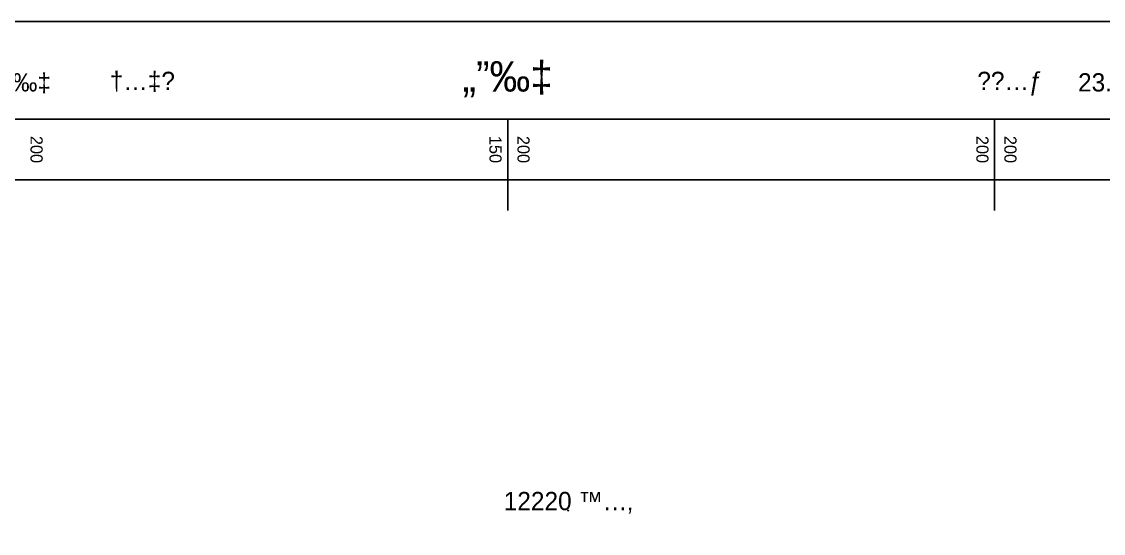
# Model space of a CAD drawing. Header units: millimetres. Extents: x 199469 to 200356, y 746544 to 746866.
# Drawn here: x 200100.1 to 200211.2, y 746813.7 to 746866.2 of the extents above; entities that cross this region are included whole.
import ezdxf
from ezdxf.enums import TextEntityAlignment as Align

# ---------------------------------------------------------------- set-up
doc = ezdxf.new("R2010")
doc.units = ezdxf.units.MM
doc.header["$LTSCALE"] = 3
for name, color, linetype in [('1202', 7, 'Continuous'), ('C1646', 7, 'Continuous'), ('C1656', 7, 'Continuous'), ('C1680', 7, 'Continuous')]:
    doc.layers.add(name, color=color, linetype=linetype)
doc.styles.add('HEBTXT2', font='HEBTXT')
doc.styles.add('TAZAR_HEBTXT', font='HEBTXT')
doc.styles.add('TRHEBTXT', font='hebtxt.shx')

# ---------------------------------------------------------------- blocks, each defined once
blk = doc.blocks.new('GUSHHORZ')
blk.add_lwpolyline([(-10, 490), (-9.999999999999998, 506), (650, 506), (650, 490)])
for points in [[(-10, -10), (650, -10), (650, 490), (-10, 490)], [(0, 0), (640, 0), (640, 480), (0, 480)]]:
    blk.add_lwpolyline(points, close=True)
blk = doc.blocks.new('C1646')
at = {"layer": '1202', "style": 'TAZAR_HEBTXT'}
for s, p in [('†…‡\x8e', (-65.37539872421439, 14.77006890187272)), ('\x8d\x90…ƒ', (77.15925751602697, 14.77006890187272))]:
    blk.add_text(s, height=3, dxfattribs=at).set_placement(p)
for tag, height, p in [('SETTLEMENT', 5, (0, 13)), ('COUNTY', 3, (-136.3480719911954, 13.62786593289957)), ('REGION', 3, (-79.5006431283366, 13.62786593289957)), ('GUSH_AREA', 3, (99.84717327646774, 13.62786593289957))]:
    blk.add_attdef(tag, text='', height=height, dxfattribs=at).set_placement(p, align=Align.BOTTOM_CENTER)
blk = doc.blocks.new('C1656')
at = {"color": 255}
blk.add_circle((0, 0), 0.05, dxfattribs=at)
at = {"style": 'HEBTXT2'}
blk.add_attdef('TEXT', text='', height=3, dxfattribs=at).set_placement((0, 1.312230307143181), align=Align.MIDDLE)

msp = doc.modelspace()

# ---------------------------------------------------------------- linework, layer by layer
at = {"layer": 'C1680'}
for p, q in [((200150, 746856.25), (200150, 746850)), ((200200, 746856.25), (200200, 746850)), ((200150, 746850), (200150, 746846.875)), ((200200, 746850), (200200, 746846.875))]:
    msp.add_line(p, q, dxfattribs=at)

# ---------------------------------------------------------------- block references
at = {"layer": 'C1646'}
ref = msp.add_blockref('C1646', (200150, 746850), dxfattribs=dict(at, xscale=0.625, yscale=0.625, zscale=0.625))
ref.add_attrib('SETTLEMENT', '„”‰‡', dxfattribs={"layer": '1202', "height": 3.125, "style": 'TAZAR_HEBTXT'}).set_placement((200150, 746858.125), align=Align.BOTTOM_CENTER)
ref.add_attrib('GUSH_AREA', '23.309', dxfattribs={"layer": '1202', "height": 1.875, "style": 'TAZAR_HEBTXT'}).set_placement((200212.4044832978, 746858.517416208), align=Align.BOTTOM_CENTER)
ref.add_attrib('REGION', '„”‰‡', dxfattribs={"layer": '1202', "height": 1.875, "style": 'TAZAR_HEBTXT'}).set_placement((200100.3120980448, 746858.517416208), align=Align.BOTTOM_CENTER)
at = {"layer": 'C1656', "xscale": 0.6249999999999997, "yscale": 0.6249999999999997, "zscale": 0.6249999999999997}
msp.add_blockref('C1656', (200156.214849756, 746816.0554565398), dxfattribs=at).add_auto_attribs({'TEXT': '12220 ™…‚'})
at = {"layer": 'C1680', "xscale": 0.625, "yscale": 0.625, "zscale": 0.625}
msp.add_blockref('GUSHHORZ', (199950, 746550), dxfattribs=at)

# ---------------------------------------------------------------- texts
at = {"layer": 'C1680', "style": 'TRHEBTXT'}
for p in [(200100.625, 746853.125), (200150.625, 746853.125), (200200.625, 746853.125)]:
    msp.add_text('200', height=1.25, rotation=270, dxfattribs=at).set_placement(p, align=Align.BOTTOM_CENTER)
for s, p in [('150', (200149.375, 746853.125)), ('200', (200199.375, 746853.125))]:
    msp.add_text(s, height=1.25, rotation=270, dxfattribs=at).set_placement(p, align=Align.TOP_CENTER)

doc.saveas('drawing.dxf')
